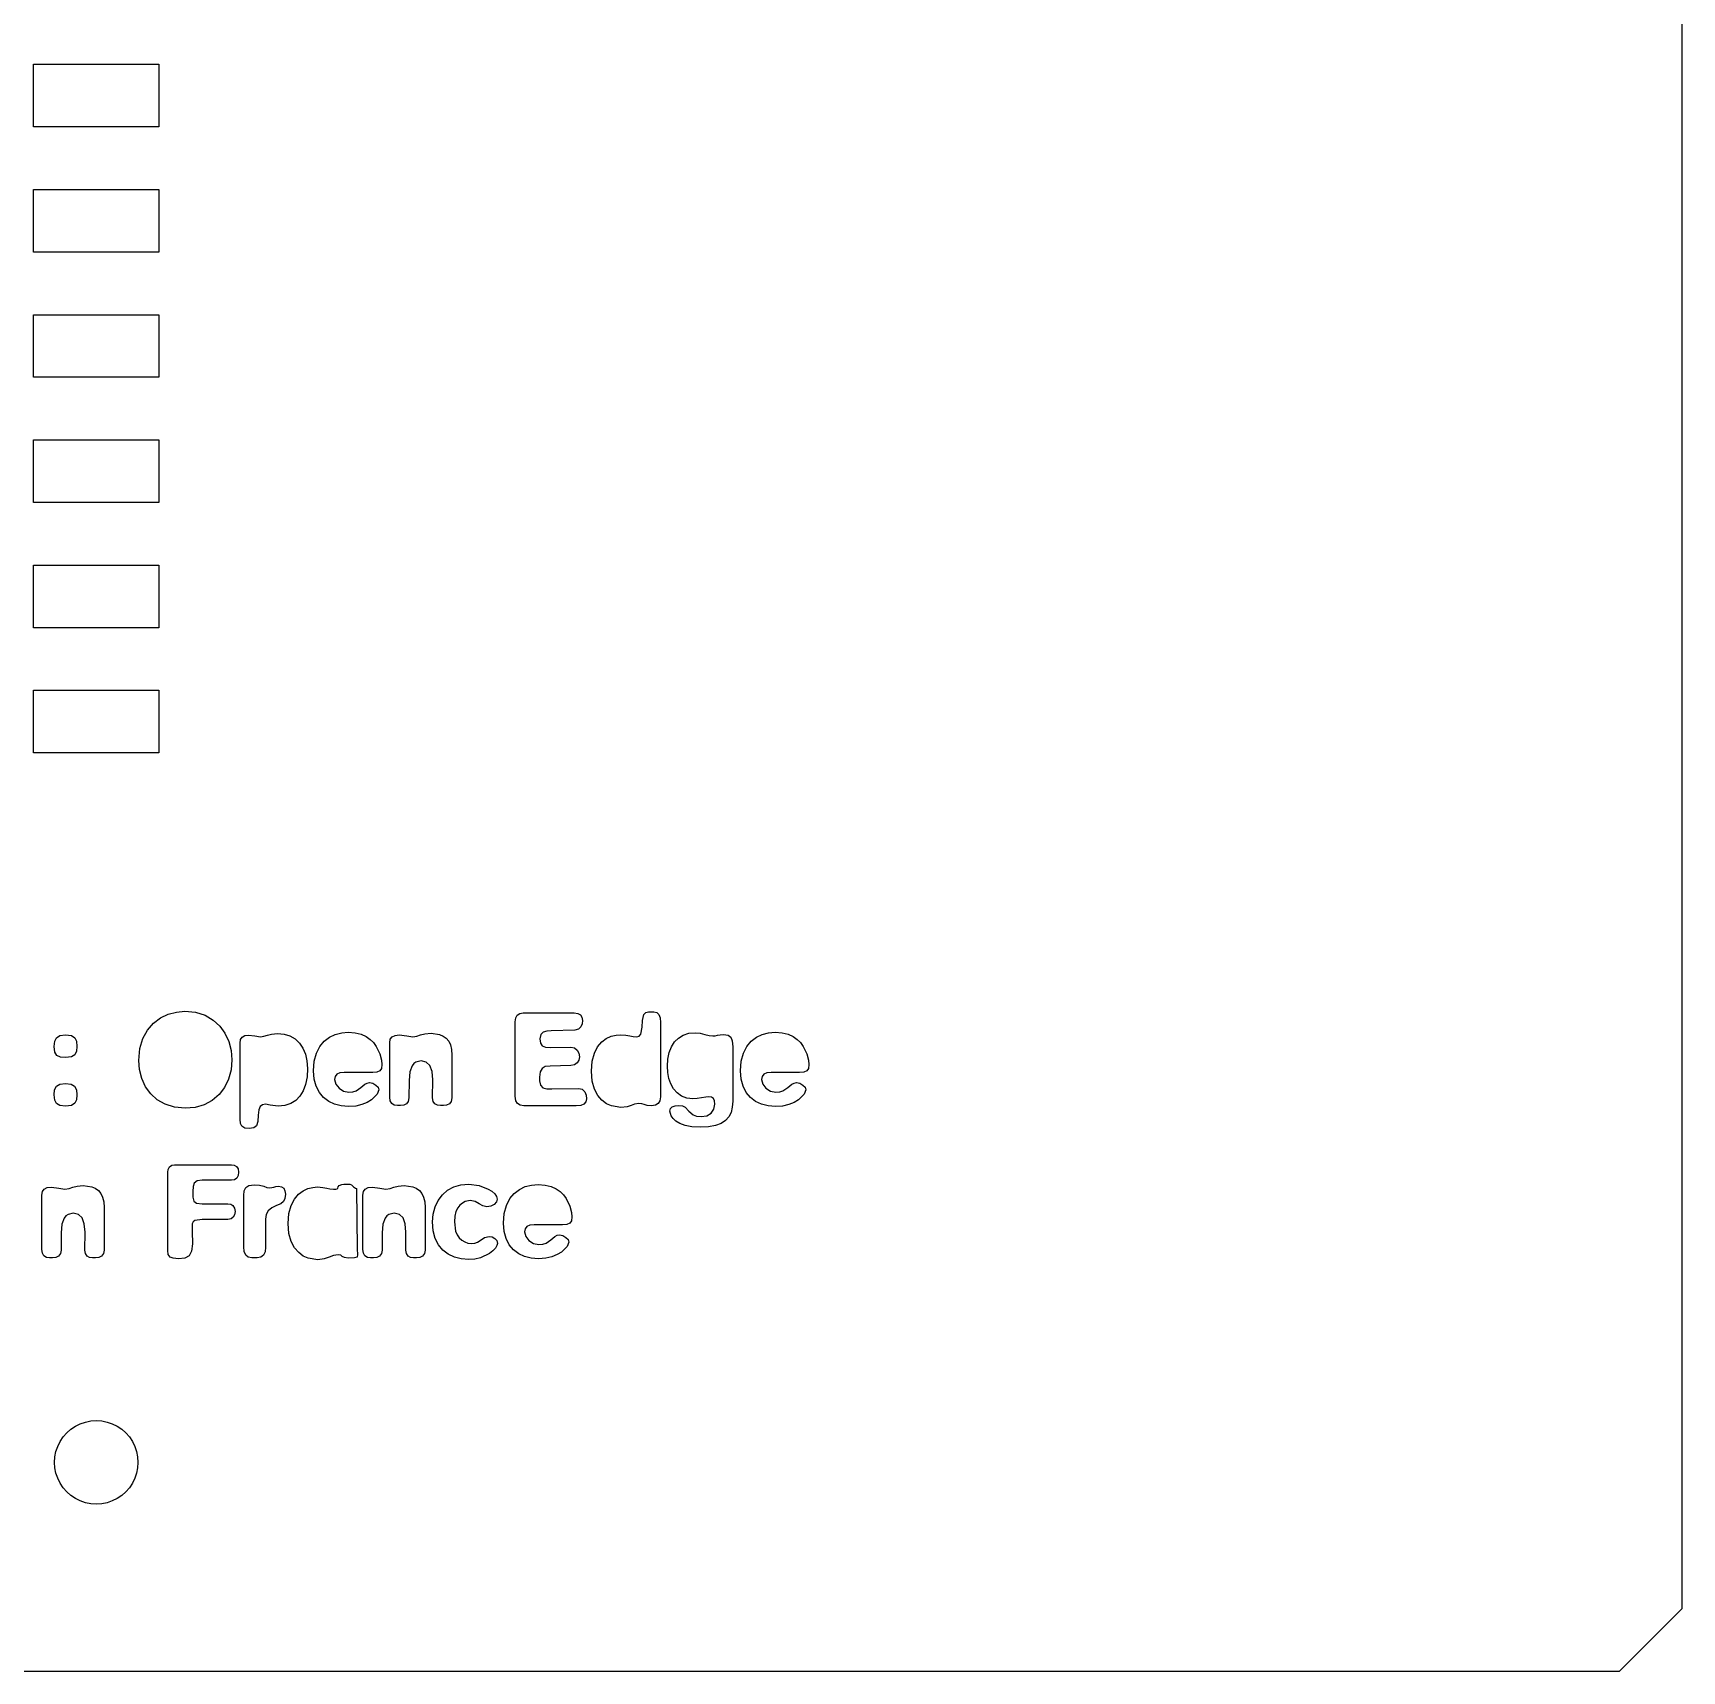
# Model space of a CAD drawing. Header units: metres. Extents: x 836 to 1034, y -1776 to -1453.
# Drawn here: x 932.1 to 1011.2, y -1776.2 to -1697.7 of the extents above; entities that cross this region are included whole.
import ezdxf

# ---------------------------------------------------------------- set-up
doc = ezdxf.new("R2010")
doc.units = ezdxf.units.M

msp = doc.modelspace()

# ---------------------------------------------------------------- linework, layer by layer
at = {"layer": 'COMPONENT3'}
for p, q in [((937.921, -1745.133, 0), (938.256, -1744.881, 0)), ((938.256, -1744.881, 0), (938.631, -1744.703, 0)), ((938.631, -1744.703, 0), (939.025, -1744.597, 0)), ((939.025, -1744.597, 0), (939.419, -1744.562, 0)), ((939.419, -1744.562, 0), (939.938, -1744.61, 0)), ((939.938, -1744.61, 0), (940.391, -1744.756, 0)), ((940.391, -1744.756, 0), (940.778, -1744.981, 0)), ((940.778, -1744.981, 0), (941.097, -1745.271, 0)), ((955.263, -1745.069, 0), (955.287, -1744.882, 0)), ((955.287, -1744.882, 0), (955.358, -1744.749, 0)), ((955.358, -1744.749, 0), (955.477, -1744.669, 0)), ((955.477, -1744.669, 0), (955.644, -1744.642, 0)), ((955.644, -1744.642, 0), (958.088, -1744.642, 0)), ((958.088, -1744.642, 0), (958.261, -1744.664, 0)), ((958.261, -1744.664, 0), (958.384, -1744.731, 0)), ((958.384, -1744.731, 0), (958.458, -1744.842, 0)), ((958.458, -1744.842, 0), (958.482, -1744.997, 0)), ((958.482, -1744.997, 0), (958.462, -1745.164, 0)), ((961.34, -1745.317, 0), (961.353, -1745.002, 0)), ((961.353, -1745.002, 0), (961.428, -1744.71, 0)), ((961.428, -1744.71, 0), (961.513, -1744.624, 0)), ((961.513, -1744.624, 0), (961.641, -1744.595, 0)), ((961.641, -1744.595, 0), (961.904, -1744.595, 0)), ((961.904, -1744.595, 0), (962.041, -1744.627, 0)), ((962.041, -1744.627, 0), (962.14, -1744.723, 0)), ((962.14, -1744.723, 0), (962.199, -1744.883, 0)), ((962.199, -1744.883, 0), (962.218, -1745.107, 0)), ((933.189, -1746.001, 0), (933.273, -1745.829, 0)), ((933.273, -1745.829, 0), (933.439, -1745.725, 0)), ((933.439, -1745.725, 0), (933.713, -1745.691, 0)), ((933.713, -1745.691, 0), (933.99, -1745.725, 0)), ((933.99, -1745.725, 0), (934.15, -1745.829, 0)), ((934.15, -1745.829, 0), (934.226, -1746.001, 0)), ((937.409, -1745.866, 0), (937.636, -1745.461, 0)), ((937.636, -1745.461, 0), (937.921, -1745.133, 0)), ((941.097, -1745.271, 0), (941.348, -1745.618, 0)), ((941.348, -1745.618, 0), (941.53, -1746.013, 0)), ((942.098, -1745.92, 0), (942.174, -1745.801, 0)), ((942.174, -1745.801, 0), (942.302, -1745.729, 0)), ((942.302, -1745.729, 0), (942.479, -1745.705, 0)), ((942.479, -1745.705, 0), (942.781, -1745.745, 0)), ((942.781, -1745.745, 0), (943.044, -1745.784, 0)), ((943.044, -1745.784, 0), (943.218, -1745.761, 0)), ((943.218, -1745.761, 0), (943.379, -1745.709, 0)), ((943.379, -1745.709, 0), (943.579, -1745.653, 0)), ((943.579, -1745.653, 0), (943.871, -1745.627, 0)), ((943.871, -1745.627, 0), (944.179, -1745.656, 0)), ((944.179, -1745.656, 0), (944.459, -1745.745, 0)), ((944.459, -1745.745, 0), (944.705, -1745.889, 0)), ((946.106, -1745.989, 0), (946.355, -1745.799, 0)), ((946.355, -1745.799, 0), (946.637, -1745.667, 0)), ((946.637, -1745.667, 0), (946.942, -1745.591, 0)), ((946.942, -1745.591, 0), (947.258, -1745.566, 0)), ((947.258, -1745.566, 0), (947.593, -1745.589, 0)), ((947.593, -1745.589, 0), (947.875, -1745.661, 0)), ((947.875, -1745.661, 0), (948.112, -1745.77, 0)), ((948.112, -1745.77, 0), (948.312, -1745.907, 0)), ((949.272, -1745.906, 0), (949.358, -1745.787, 0)), ((949.358, -1745.787, 0), (949.502, -1745.715, 0)), ((949.502, -1745.715, 0), (949.703, -1745.692, 0)), ((949.703, -1745.692, 0), (950.057, -1745.738, 0)), ((950.057, -1745.738, 0), (950.346, -1745.784, 0)), ((950.346, -1745.784, 0), (950.549, -1745.757, 0)), ((950.549, -1745.757, 0), (950.726, -1745.698, 0)), ((950.726, -1745.698, 0), (950.933, -1745.639, 0)), ((950.933, -1745.639, 0), (951.225, -1745.613, 0)), ((951.225, -1745.613, 0), (951.633, -1745.673, 0)), ((951.633, -1745.673, 0), (951.803, -1745.748, 0)), ((951.803, -1745.748, 0), (951.95, -1745.852, 0)), ((955.263, -1748.634, 0), (955.263, -1745.069, 0)), ((956.486, -1745.676, 0), (956.44, -1745.877, 0)), ((956.604, -1745.562, 0), (956.486, -1745.676, 0)), ((956.775, -1745.509, 0), (956.604, -1745.562, 0)), ((956.985, -1745.496, 0), (956.775, -1745.509, 0)), ((958.121, -1745.47, 0), (956.985, -1745.496, 0)), ((958.288, -1745.427, 0), (958.121, -1745.47, 0)), ((958.4, -1745.315, 0), (958.288, -1745.427, 0)), ((958.462, -1745.164, 0), (958.4, -1745.315, 0)), ((959.621, -1745.867, 0), (959.859, -1745.761, 0)), ((959.859, -1745.761, 0), (960.096, -1745.704, 0)), ((960.096, -1745.704, 0), (960.315, -1745.685, 0)), ((960.315, -1745.685, 0), (960.565, -1745.702, 0)), ((960.565, -1745.702, 0), (960.755, -1745.738, 0)), ((960.755, -1745.738, 0), (960.913, -1745.774, 0)), ((960.913, -1745.774, 0), (961.077, -1745.79, 0)), ((961.077, -1745.79, 0), (961.203, -1745.757, 0)), ((961.203, -1745.757, 0), (961.277, -1745.659, 0)), ((961.277, -1745.659, 0), (961.34, -1745.317, 0)), ((962.218, -1745.107, 0), (962.218, -1748.667, 0)), ((963.087, -1745.846, 0), (963.314, -1745.705, 0)), ((963.314, -1745.705, 0), (963.579, -1745.617, 0)), ((963.579, -1745.617, 0), (963.882, -1745.587, 0)), ((963.882, -1745.587, 0), (964.125, -1745.613, 0)), ((964.125, -1745.613, 0), (964.352, -1745.669, 0)), ((964.352, -1745.669, 0), (964.552, -1745.722, 0)), ((964.552, -1745.722, 0), (964.723, -1745.745, 0)), ((964.723, -1745.745, 0), (964.844, -1745.735, 0)), ((964.844, -1745.735, 0), (964.956, -1745.712, 0)), ((964.956, -1745.712, 0), (965.081, -1745.689, 0)), ((965.081, -1745.689, 0), (965.248, -1745.679, 0)), ((965.248, -1745.679, 0), (965.462, -1745.708, 0)), ((965.462, -1745.708, 0), (965.593, -1745.797, 0)), ((965.593, -1745.797, 0), (965.659, -1745.974, 0)), ((966.566, -1745.989, 0), (966.815, -1745.799, 0)), ((966.815, -1745.799, 0), (967.097, -1745.667, 0)), ((967.097, -1745.667, 0), (967.401, -1745.591, 0)), ((967.401, -1745.591, 0), (967.718, -1745.566, 0)), ((967.718, -1745.566, 0), (968.052, -1745.589, 0)), ((968.052, -1745.589, 0), (968.335, -1745.661, 0)), ((968.335, -1745.661, 0), (968.572, -1745.77, 0)), ((968.572, -1745.77, 0), (968.772, -1745.907, 0)), ((933.161, -1746.243, 0), (933.189, -1746.001, 0)), ((933.193, -1746.519, 0), (933.161, -1746.243, 0)), ((933.29, -1746.679, 0), (933.193, -1746.519, 0)), ((934.226, -1746.478, 0), (934.15, -1746.647, 0)), ((934.226, -1746.001, 0), (934.252, -1746.243, 0)), ((934.252, -1746.243, 0), (934.226, -1746.478, 0)), ((937.212, -1746.913, 0), (937.261, -1746.349, 0)), ((937.261, -1746.349, 0), (937.409, -1745.866, 0)), ((941.53, -1746.013, 0), (941.641, -1746.442, 0)), ((941.641, -1746.442, 0), (941.678, -1746.887, 0)), ((942.073, -1746.086, 0), (942.098, -1745.92, 0)), ((942.073, -1749.737, 0), (942.073, -1746.086, 0)), ((944.705, -1745.889, 0), (944.912, -1746.083, 0)), ((944.912, -1746.083, 0), (945.078, -1746.326, 0)), ((945.078, -1746.326, 0), (945.201, -1746.615, 0)), ((945.201, -1746.615, 0), (945.278, -1746.944, 0)), ((945.626, -1746.955, 0), (945.732, -1746.564, 0)), ((945.732, -1746.564, 0), (945.896, -1746.243, 0)), ((945.896, -1746.243, 0), (946.106, -1745.989, 0)), ((948.312, -1745.907, 0), (948.474, -1746.066, 0)), ((948.474, -1746.066, 0), (948.601, -1746.242, 0)), ((948.601, -1746.242, 0), (948.772, -1746.597, 0)), ((948.772, -1746.597, 0), (948.854, -1746.909, 0)), ((949.243, -1746.072, 0), (949.272, -1745.906, 0)), ((949.243, -1748.673, 0), (949.243, -1746.072, 0)), ((951.95, -1745.852, 0), (952.069, -1745.993, 0)), ((952.069, -1745.993, 0), (952.154, -1746.175, 0)), ((952.154, -1746.175, 0), (952.206, -1746.399, 0)), ((952.206, -1746.399, 0), (952.223, -1746.664, 0)), ((956.44, -1745.877, 0), (956.469, -1746.086, 0)), ((956.469, -1746.086, 0), (956.558, -1746.215, 0)), ((956.558, -1746.215, 0), (956.711, -1746.282, 0)), ((956.711, -1746.282, 0), (956.932, -1746.304, 0)), ((956.932, -1746.304, 0), (957.924, -1746.278, 0)), ((957.924, -1746.278, 0), (958.099, -1746.314, 0)), ((958.099, -1746.314, 0), (958.229, -1746.422, 0)), ((958.229, -1746.422, 0), (958.311, -1746.574, 0)), ((958.311, -1746.574, 0), (958.338, -1746.743, 0)), ((958.945, -1746.954, 0), (959.051, -1746.568, 0)), ((959.051, -1746.568, 0), (959.209, -1746.266, 0)), ((959.209, -1746.266, 0), (959.402, -1746.033, 0)), ((959.402, -1746.033, 0), (959.621, -1745.867, 0)), ((962.577, -1746.85, 0), (962.644, -1746.539, 0)), ((962.644, -1746.539, 0), (962.752, -1746.265, 0)), ((962.752, -1746.265, 0), (962.9, -1746.034, 0)), ((962.9, -1746.034, 0), (963.087, -1745.846, 0)), ((965.659, -1745.974, 0), (965.682, -1746.27, 0)), ((965.682, -1746.27, 0), (965.682, -1748.871, 0)), ((966.086, -1746.955, 0), (966.192, -1746.564, 0)), ((966.192, -1746.564, 0), (966.356, -1746.243, 0)), ((966.356, -1746.243, 0), (966.566, -1745.989, 0)), ((968.772, -1745.907, 0), (968.934, -1746.066, 0)), ((968.934, -1746.066, 0), (969.061, -1746.242, 0)), ((969.061, -1746.242, 0), (969.231, -1746.597, 0)), ((969.231, -1746.597, 0), (969.313, -1746.909, 0)), ((933.459, -1746.756, 0), (933.29, -1746.679, 0)), ((933.713, -1746.781, 0), (933.459, -1746.756, 0)), ((933.99, -1746.747, 0), (933.713, -1746.781, 0)), ((934.15, -1746.647, 0), (933.99, -1746.747, 0)), ((937.248, -1747.357, 0), (937.212, -1746.913, 0)), ((937.357, -1747.783, 0), (937.248, -1747.357, 0)), ((941.638, -1747.373, 0), (941.517, -1747.82, 0)), ((941.678, -1746.887, 0), (941.638, -1747.373, 0)), ((945.278, -1746.944, 0), (945.303, -1747.308, 0)), ((945.303, -1747.308, 0), (945.28, -1747.711, 0)), ((945.591, -1747.418, 0), (945.626, -1746.955, 0)), ((948.847, -1747.307, 0), (948.768, -1747.421, 0)), ((948.873, -1747.116, 0), (948.847, -1747.307, 0)), ((948.854, -1746.909, 0), (948.873, -1747.116, 0)), ((950.314, -1747.176, 0), (950.206, -1747.471, 0)), ((950.395, -1747.072, 0), (950.314, -1747.176, 0)), ((950.494, -1746.999, 0), (950.395, -1747.072, 0)), ((950.746, -1746.939, 0), (950.494, -1746.999, 0)), ((950.992, -1746.996, 0), (950.746, -1746.939, 0)), ((951.168, -1747.166, 0), (950.992, -1746.996, 0)), ((951.274, -1747.449, 0), (951.168, -1747.166, 0)), ((952.223, -1746.664, 0), (952.223, -1748.713, 0)), ((956.545, -1747.297, 0), (956.456, -1747.456, 0)), ((956.701, -1747.216, 0), (956.545, -1747.297, 0)), ((956.932, -1747.189, 0), (956.701, -1747.216, 0)), ((957.924, -1747.163, 0), (956.932, -1747.189, 0)), ((958.099, -1747.132, 0), (957.924, -1747.163, 0)), ((958.229, -1747.038, 0), (958.099, -1747.132, 0)), ((958.311, -1746.902, 0), (958.229, -1747.038, 0)), ((958.338, -1746.743, 0), (958.311, -1746.902, 0)), ((958.91, -1747.432, 0), (958.945, -1746.954, 0)), ((962.555, -1747.189, 0), (962.577, -1746.85, 0)), ((962.573, -1747.492, 0), (962.555, -1747.189, 0)), ((966.051, -1747.418, 0), (966.086, -1746.955, 0)), ((969.307, -1747.307, 0), (969.228, -1747.421, 0)), ((969.333, -1747.116, 0), (969.307, -1747.307, 0)), ((969.313, -1746.909, 0), (969.333, -1747.116, 0)), ((933.184, -1748.328, 0), (933.267, -1748.157, 0)), ((933.267, -1748.157, 0), (933.431, -1748.052, 0)), ((933.431, -1748.052, 0), (933.7, -1748.016, 0)), ((933.7, -1748.016, 0), (933.978, -1748.05, 0)), ((933.978, -1748.05, 0), (934.143, -1748.154, 0)), ((934.143, -1748.154, 0), (934.225, -1748.326, 0)), ((937.536, -1748.175, 0), (937.357, -1747.783, 0)), ((937.787, -1748.516, 0), (937.536, -1748.175, 0)), ((941.517, -1747.82, 0), (941.324, -1748.217, 0)), ((945.213, -1748.066, 0), (945.1, -1748.374, 0)), ((945.28, -1747.711, 0), (945.213, -1748.066, 0)), ((945.623, -1747.813, 0), (945.591, -1747.418, 0)), ((945.719, -1748.157, 0), (945.623, -1747.813, 0)), ((945.871, -1748.45, 0), (945.719, -1748.157, 0)), ((946.63, -1747.689, 0), (946.601, -1747.838, 0)), ((946.601, -1747.838, 0), (946.66, -1748.055, 0)), ((946.716, -1747.582, 0), (946.63, -1747.689, 0)), ((946.66, -1748.055, 0), (946.814, -1748.249, 0)), ((946.86, -1747.518, 0), (946.716, -1747.582, 0)), ((947.061, -1747.497, 0), (946.86, -1747.518, 0)), ((948.125, -1747.497, 0), (947.061, -1747.497, 0)), ((947.865, -1748.212, 0), (948.059, -1748.055, 0)), ((948.059, -1748.055, 0), (948.161, -1748.001, 0)), ((948.427, -1747.497, 0), (948.125, -1747.497, 0)), ((948.161, -1748.001, 0), (948.282, -1747.983, 0)), ((948.282, -1747.983, 0), (948.44, -1748.015, 0)), ((948.63, -1747.478, 0), (948.427, -1747.497, 0)), ((948.44, -1748.015, 0), (948.584, -1748.098, 0)), ((948.584, -1748.098, 0), (948.689, -1748.206, 0)), ((948.768, -1747.421, 0), (948.63, -1747.478, 0)), ((950.17, -1747.885, 0), (950.164, -1748.713, 0)), ((950.206, -1747.471, 0), (950.17, -1747.885, 0)), ((951.309, -1747.846, 0), (951.274, -1747.449, 0)), ((951.302, -1748.713, 0), (951.309, -1747.846, 0)), ((956.456, -1747.456, 0), (956.427, -1747.714, 0)), ((956.427, -1747.714, 0), (956.427, -1747.898, 0)), ((956.427, -1747.898, 0), (956.469, -1748.108, 0)), ((956.469, -1748.108, 0), (956.588, -1748.227, 0)), ((958.946, -1747.911, 0), (958.91, -1747.432, 0)), ((959.054, -1748.296, 0), (958.946, -1747.911, 0)), ((962.628, -1747.781, 0), (962.573, -1747.492, 0)), ((962.719, -1748.047, 0), (962.628, -1747.781, 0)), ((962.851, -1748.28, 0), (962.719, -1748.047, 0)), ((966.083, -1747.813, 0), (966.051, -1747.418, 0)), ((966.179, -1748.157, 0), (966.083, -1747.813, 0)), ((966.331, -1748.45, 0), (966.179, -1748.157, 0)), ((967.09, -1747.689, 0), (967.061, -1747.838, 0)), ((967.061, -1747.838, 0), (967.12, -1748.055, 0)), ((967.176, -1747.582, 0), (967.09, -1747.689, 0)), ((967.12, -1748.055, 0), (967.274, -1748.249, 0)), ((967.319, -1747.518, 0), (967.176, -1747.582, 0)), ((967.521, -1747.497, 0), (967.319, -1747.518, 0)), ((968.584, -1747.497, 0), (967.521, -1747.497, 0)), ((968.325, -1748.212, 0), (968.519, -1748.055, 0)), ((968.519, -1748.055, 0), (968.621, -1748.001, 0)), ((968.887, -1747.497, 0), (968.584, -1747.497, 0)), ((968.621, -1748.001, 0), (968.742, -1747.983, 0)), ((968.742, -1747.983, 0), (968.9, -1748.015, 0)), ((969.09, -1747.478, 0), (968.887, -1747.497, 0)), ((968.9, -1748.015, 0), (969.044, -1748.098, 0)), ((969.044, -1748.098, 0), (969.149, -1748.206, 0)), ((969.228, -1747.421, 0), (969.09, -1747.478, 0)), ((933.161, -1748.568, 0), (933.184, -1748.328, 0)), ((933.189, -1748.815, 0), (933.161, -1748.568, 0)), ((933.27, -1748.981, 0), (933.189, -1748.815, 0)), ((933.435, -1749.075, 0), (933.27, -1748.981, 0)), ((934.15, -1748.971, 0), (933.99, -1749.072, 0)), ((934.226, -1748.803, 0), (934.15, -1748.971, 0)), ((934.225, -1748.326, 0), (934.252, -1748.568, 0)), ((934.252, -1748.568, 0), (934.226, -1748.803, 0)), ((938.105, -1748.8, 0), (937.787, -1748.516, 0)), ((938.486, -1749.021, 0), (938.105, -1748.8, 0)), ((940.741, -1748.83, 0), (940.358, -1749.038, 0)), ((941.064, -1748.555, 0), (940.741, -1748.83, 0)), ((941.324, -1748.217, 0), (941.064, -1748.555, 0)), ((944.5, -1748.989, 0), (944.219, -1749.077, 0)), ((944.741, -1748.841, 0), (944.5, -1748.989, 0)), ((944.942, -1748.634, 0), (944.741, -1748.841, 0)), ((945.1, -1748.374, 0), (944.942, -1748.634, 0)), ((946.073, -1748.692, 0), (945.871, -1748.45, 0)), ((946.319, -1748.882, 0), (946.073, -1748.692, 0)), ((946.604, -1749.017, 0), (946.319, -1748.882, 0)), ((946.814, -1748.249, 0), (947.031, -1748.39, 0)), ((947.031, -1748.39, 0), (947.284, -1748.442, 0)), ((947.284, -1748.442, 0), (947.475, -1748.424, 0)), ((947.475, -1748.424, 0), (947.629, -1748.37, 0)), ((947.629, -1748.37, 0), (947.865, -1748.212, 0)), ((948.166, -1748.926, 0), (947.914, -1749.03, 0)), ((948.371, -1748.804, 0), (948.166, -1748.926, 0)), ((948.64, -1748.538, 0), (948.371, -1748.804, 0)), ((948.729, -1748.324, 0), (948.64, -1748.538, 0)), ((948.689, -1748.206, 0), (948.729, -1748.324, 0)), ((949.268, -1748.856, 0), (949.243, -1748.673, 0)), ((949.342, -1748.982, 0), (949.268, -1748.856, 0)), ((949.459, -1749.056, 0), (949.342, -1748.982, 0)), ((950.045, -1748.992, 0), (949.914, -1749.058, 0)), ((950.134, -1748.878, 0), (950.045, -1748.992, 0)), ((950.164, -1748.713, 0), (950.134, -1748.878, 0)), ((951.328, -1748.878, 0), (951.302, -1748.713, 0)), ((951.407, -1748.992, 0), (951.328, -1748.878, 0)), ((951.526, -1749.058, 0), (951.407, -1748.992, 0)), ((952.104, -1748.992, 0), (951.973, -1749.058, 0)), ((952.193, -1748.878, 0), (952.104, -1748.992, 0)), ((952.223, -1748.713, 0), (952.193, -1748.878, 0)), ((955.287, -1748.847, 0), (955.263, -1748.634, 0)), ((955.361, -1748.988, 0), (955.287, -1748.847, 0)), ((955.488, -1749.067, 0), (955.361, -1748.988, 0)), ((956.588, -1748.227, 0), (956.772, -1748.276, 0)), ((956.772, -1748.276, 0), (957.011, -1748.286, 0)), ((957.011, -1748.286, 0), (958.305, -1748.26, 0)), ((958.305, -1748.26, 0), (958.475, -1748.299, 0)), ((958.475, -1748.299, 0), (958.591, -1748.417, 0)), ((958.648, -1748.901, 0), (958.555, -1749.008, 0)), ((958.591, -1748.417, 0), (958.657, -1748.58, 0)), ((958.68, -1748.752, 0), (958.648, -1748.901, 0)), ((958.657, -1748.58, 0), (958.68, -1748.752, 0)), ((959.216, -1748.598, 0), (959.054, -1748.296, 0)), ((959.412, -1748.828, 0), (959.216, -1748.598, 0)), ((959.634, -1748.991, 0), (959.412, -1748.828, 0)), ((959.872, -1749.094, 0), (959.634, -1748.991, 0)), ((961.182, -1748.982, 0), (960.978, -1749.012, 0)), ((961.32, -1748.999, 0), (961.182, -1748.982, 0)), ((962.117, -1748.982, 0), (961.983, -1749.061, 0)), ((962.193, -1748.851, 0), (962.117, -1748.982, 0)), ((962.218, -1748.667, 0), (962.193, -1748.851, 0)), ((963.022, -1748.474, 0), (962.851, -1748.28, 0)), ((963.232, -1748.625, 0), (963.022, -1748.474, 0)), ((963.483, -1748.721, 0), (963.232, -1748.625, 0)), ((963.777, -1748.753, 0), (963.483, -1748.721, 0)), ((963.974, -1748.739, 0), (963.777, -1748.753, 0)), ((964.194, -1748.707, 0), (963.974, -1748.739, 0)), ((964.388, -1748.674, 0), (964.194, -1748.707, 0)), ((964.512, -1748.661, 0), (964.388, -1748.674, 0)), ((964.659, -1748.681, 0), (964.512, -1748.661, 0)), ((964.755, -1748.743, 0), (964.659, -1748.681, 0)), ((964.81, -1748.852, 0), (964.755, -1748.743, 0)), ((964.828, -1749.015, 0), (964.81, -1748.852, 0)), ((965.682, -1748.871, 0), (965.662, -1749.161, 0)), ((966.533, -1748.692, 0), (966.331, -1748.45, 0)), ((966.779, -1748.882, 0), (966.533, -1748.692, 0)), ((967.064, -1749.017, 0), (966.779, -1748.882, 0)), ((967.274, -1748.249, 0), (967.491, -1748.39, 0)), ((967.491, -1748.39, 0), (967.744, -1748.442, 0)), ((967.744, -1748.442, 0), (967.935, -1748.424, 0)), ((967.935, -1748.424, 0), (968.089, -1748.37, 0)), ((968.089, -1748.37, 0), (968.325, -1748.212, 0)), ((968.626, -1748.926, 0), (968.374, -1749.03, 0)), ((968.831, -1748.804, 0), (968.626, -1748.926, 0)), ((969.1, -1748.538, 0), (968.831, -1748.804, 0)), ((969.189, -1748.324, 0), (969.1, -1748.538, 0)), ((969.149, -1748.206, 0), (969.189, -1748.324, 0)), ((933.713, -1749.106, 0), (933.435, -1749.075, 0)), ((933.99, -1749.072, 0), (933.713, -1749.106, 0)), ((938.933, -1749.164, 0), (938.486, -1749.021, 0)), ((939.445, -1749.212, 0), (938.933, -1749.164, 0)), ((939.923, -1749.168, 0), (939.445, -1749.212, 0)), ((940.358, -1749.038, 0), (939.923, -1749.168, 0)), ((942.095, -1749.937, 0), (942.073, -1749.737, 0)), ((942.939, -1749.54, 0), (942.922, -1749.852, 0)), ((942.963, -1749.282, 0), (942.939, -1749.54, 0)), ((943.037, -1749.123, 0), (942.963, -1749.282, 0)), ((943.15, -1749.042, 0), (943.037, -1749.123, 0)), ((943.293, -1749.015, 0), (943.15, -1749.042, 0)), ((943.517, -1749.061, 0), (943.293, -1749.015, 0)), ((943.898, -1749.107, 0), (943.517, -1749.061, 0)), ((944.219, -1749.077, 0), (943.898, -1749.107, 0)), ((946.924, -1749.098, 0), (946.604, -1749.017, 0)), ((947.271, -1749.125, 0), (946.924, -1749.098, 0)), ((947.616, -1749.102, 0), (947.271, -1749.125, 0)), ((947.914, -1749.03, 0), (947.616, -1749.102, 0)), ((949.612, -1749.08, 0), (949.459, -1749.056, 0)), ((949.756, -1749.08, 0), (949.612, -1749.08, 0)), ((949.914, -1749.058, 0), (949.756, -1749.08, 0)), ((951.67, -1749.08, 0), (951.526, -1749.058, 0)), ((951.815, -1749.08, 0), (951.67, -1749.08, 0)), ((951.973, -1749.058, 0), (951.815, -1749.08, 0)), ((955.67, -1749.093, 0), (955.488, -1749.067, 0)), ((958.18, -1749.093, 0), (955.67, -1749.093, 0)), ((958.399, -1749.072, 0), (958.18, -1749.093, 0)), ((958.555, -1749.008, 0), (958.399, -1749.072, 0)), ((960.328, -1749.166, 0), (959.872, -1749.094, 0)), ((960.621, -1749.136, 0), (960.328, -1749.166, 0)), ((960.814, -1749.074, 0), (960.621, -1749.136, 0)), ((960.978, -1749.012, 0), (960.814, -1749.074, 0)), ((961.441, -1749.035, 0), (961.32, -1748.999, 0)), ((961.582, -1749.071, 0), (961.441, -1749.035, 0)), ((961.786, -1749.087, 0), (961.582, -1749.071, 0)), ((961.983, -1749.061, 0), (961.786, -1749.087, 0)), ((962.674, -1749.344, 0), (962.701, -1749.229, 0)), ((962.736, -1749.577, 0), (962.674, -1749.344, 0)), ((962.701, -1749.229, 0), (962.785, -1749.147, 0)), ((962.823, -1749.708, 0), (962.736, -1749.577, 0)), ((962.785, -1749.147, 0), (962.921, -1749.097, 0)), ((962.959, -1749.83, 0), (962.823, -1749.708, 0)), ((962.921, -1749.097, 0), (963.107, -1749.081, 0)), ((963.107, -1749.081, 0), (963.283, -1749.101, 0)), ((963.283, -1749.101, 0), (963.406, -1749.163, 0)), ((963.406, -1749.163, 0), (963.586, -1749.344, 0)), ((963.586, -1749.344, 0), (963.793, -1749.524, 0)), ((963.793, -1749.524, 0), (963.948, -1749.586, 0)), ((963.948, -1749.586, 0), (964.171, -1749.606, 0)), ((964.171, -1749.606, 0), (964.438, -1749.565, 0)), ((964.438, -1749.565, 0), (964.647, -1749.439, 0)), ((964.647, -1749.439, 0), (964.783, -1749.249, 0)), ((964.783, -1749.249, 0), (964.828, -1749.015, 0)), ((965.498, -1749.627, 0), (965.343, -1749.804, 0)), ((965.603, -1749.413, 0), (965.498, -1749.627, 0)), ((965.662, -1749.161, 0), (965.603, -1749.413, 0)), ((967.383, -1749.098, 0), (967.064, -1749.017, 0)), ((967.731, -1749.125, 0), (967.383, -1749.098, 0)), ((968.075, -1749.102, 0), (967.731, -1749.125, 0)), ((968.374, -1749.03, 0), (968.075, -1749.102, 0)), ((942.161, -1750.075, 0), (942.095, -1749.937, 0)), ((942.292, -1750.157, 0), (942.161, -1750.075, 0)), ((942.506, -1750.184, 0), (942.292, -1750.157, 0)), ((942.729, -1750.154, 0), (942.506, -1750.184, 0)), ((942.86, -1750.049, 0), (942.729, -1750.154, 0)), ((942.922, -1749.852, 0), (942.86, -1750.049, 0)), ((963.15, -1749.94, 0), (962.959, -1749.83, 0)), ((963.399, -1750.034, 0), (963.15, -1749.94, 0)), ((963.719, -1750.098, 0), (963.399, -1750.034, 0)), ((964.118, -1750.119, 0), (963.719, -1750.098, 0)), ((964.524, -1750.1, 0), (964.118, -1750.119, 0)), ((964.861, -1750.041, 0), (964.524, -1750.1, 0)), ((965.132, -1749.942, 0), (964.861, -1750.041, 0)), ((965.343, -1749.804, 0), (965.132, -1749.942, 0)), ((938.602, -1752.27, 0), (938.626, -1752.139, 0)), ((938.626, -1752.139, 0), (938.697, -1752.024, 0)), ((938.697, -1752.024, 0), (938.803, -1751.942, 0)), ((938.803, -1751.942, 0), (938.93, -1751.915, 0)), ((938.93, -1751.915, 0), (941.663, -1751.915, 0)), ((941.663, -1751.915, 0), (941.791, -1751.937, 0)), ((941.791, -1751.937, 0), (941.902, -1752.004, 0)), ((941.902, -1752.004, 0), (941.979, -1752.114, 0)), ((941.979, -1752.114, 0), (942.004, -1752.269, 0)), ((934.058, -1752.997, 0), (934.264, -1752.938, 0)), ((934.264, -1752.938, 0), (934.556, -1752.912, 0)), ((934.556, -1752.912, 0), (934.964, -1752.972, 0)), ((938.602, -1756.024, 0), (938.602, -1752.27, 0)), ((939.873, -1752.794, 0), (939.817, -1752.961, 0)), ((940.008, -1752.695, 0), (939.873, -1752.794, 0)), ((940.257, -1752.663, 0), (940.008, -1752.695, 0)), ((941.663, -1752.663, 0), (940.257, -1752.663, 0)), ((941.812, -1752.636, 0), (941.663, -1752.663, 0)), ((941.919, -1752.554, 0), (941.812, -1752.636, 0)), ((941.983, -1752.429, 0), (941.919, -1752.554, 0)), ((942.004, -1752.269, 0), (941.983, -1752.429, 0)), ((942.348, -1753.01, 0), (942.499, -1752.912, 0)), ((942.499, -1752.912, 0), (942.746, -1752.879, 0)), ((942.746, -1752.879, 0), (943.009, -1752.902, 0)), ((943.009, -1752.902, 0), (943.203, -1752.951, 0)), ((946.775, -1752.969, 0), (946.824, -1752.918, 0)), ((946.824, -1752.918, 0), (946.948, -1752.862, 0)), ((946.948, -1752.862, 0), (947.05, -1752.845, 0)), ((947.05, -1752.845, 0), (947.326, -1752.845, 0)), ((947.326, -1752.845, 0), (947.405, -1752.885, 0)), ((947.405, -1752.885, 0), (947.513, -1752.97, 0)), ((949.441, -1752.997, 0), (949.648, -1752.938, 0)), ((949.648, -1752.938, 0), (949.94, -1752.912, 0)), ((949.94, -1752.912, 0), (950.347, -1752.972, 0)), ((952.318, -1752.98, 0), (952.66, -1752.879, 0)), ((952.66, -1752.879, 0), (953.041, -1752.845, 0)), ((953.041, -1752.845, 0), (953.527, -1752.911, 0)), ((953.527, -1752.911, 0), (953.964, -1753.079, 0)), ((955.742, -1752.966, 0), (956.046, -1752.89, 0)), ((956.046, -1752.89, 0), (956.362, -1752.865, 0)), ((956.362, -1752.865, 0), (956.697, -1752.888, 0)), ((956.697, -1752.888, 0), (956.98, -1752.96, 0)), ((932.575, -1753.371, 0), (932.603, -1753.205, 0)), ((932.575, -1755.972, 0), (932.575, -1753.371, 0)), ((932.603, -1753.205, 0), (932.689, -1753.086, 0)), ((932.689, -1753.086, 0), (932.833, -1753.014, 0)), ((932.833, -1753.014, 0), (933.034, -1752.99, 0)), ((933.034, -1752.99, 0), (933.388, -1753.036, 0)), ((933.388, -1753.036, 0), (933.677, -1753.082, 0)), ((933.677, -1753.082, 0), (933.88, -1753.056, 0)), ((933.88, -1753.056, 0), (934.058, -1752.997, 0)), ((934.964, -1752.972, 0), (935.134, -1753.046, 0)), ((935.134, -1753.046, 0), (935.281, -1753.151, 0)), ((935.281, -1753.151, 0), (935.401, -1753.292, 0)), ((935.401, -1753.292, 0), (935.486, -1753.474, 0)), ((935.486, -1753.474, 0), (935.537, -1753.697, 0)), ((935.537, -1753.697, 0), (935.554, -1753.962, 0)), ((939.817, -1752.961, 0), (939.804, -1753.194, 0)), ((939.804, -1753.194, 0), (939.807, -1753.476, 0)), ((939.807, -1753.476, 0), (939.853, -1753.66, 0)), ((939.853, -1753.66, 0), (939.988, -1753.762, 0)), ((942.246, -1753.391, 0), (942.272, -1753.171, 0)), ((942.246, -1755.847, 0), (942.246, -1753.391, 0)), ((942.272, -1753.171, 0), (942.348, -1753.01, 0)), ((943.203, -1752.951, 0), (943.348, -1753, 0)), ((943.348, -1753, 0), (943.469, -1753.023, 0)), ((943.469, -1753.023, 0), (943.594, -1753.01, 0)), ((943.594, -1753.01, 0), (943.692, -1752.984, 0)), ((943.692, -1752.984, 0), (943.791, -1752.958, 0)), ((943.791, -1752.958, 0), (943.916, -1752.945, 0)), ((943.916, -1752.945, 0), (944.059, -1752.968, 0)), ((944.159, -1753.68, 0), (944.029, -1753.789, 0)), ((944.059, -1752.968, 0), (944.162, -1753.04, 0)), ((944.223, -1753.532, 0), (944.159, -1753.68, 0)), ((944.162, -1753.04, 0), (944.224, -1753.159, 0)), ((944.244, -1753.326, 0), (944.223, -1753.532, 0)), ((944.224, -1753.159, 0), (944.244, -1753.326, 0)), ((944.518, -1753.867, 0), (944.677, -1753.564, 0)), ((944.677, -1753.564, 0), (944.87, -1753.332, 0)), ((944.87, -1753.332, 0), (945.089, -1753.165, 0)), ((945.089, -1753.165, 0), (945.326, -1753.059, 0)), ((945.326, -1753.059, 0), (945.563, -1753.002, 0)), ((945.563, -1753.002, 0), (945.783, -1752.983, 0)), ((945.783, -1752.983, 0), (946.032, -1753, 0)), ((946.032, -1753, 0), (946.223, -1753.036, 0)), ((946.223, -1753.036, 0), (946.38, -1753.072, 0)), ((946.38, -1753.072, 0), (946.544, -1753.088, 0)), ((946.544, -1753.088, 0), (946.59, -1753.088, 0)), ((946.59, -1753.088, 0), (946.659, -1753.082, 0)), ((946.659, -1753.082, 0), (946.725, -1753.069, 0)), ((946.725, -1753.069, 0), (946.755, -1753.042, 0)), ((946.755, -1753.042, 0), (946.775, -1752.969, 0)), ((947.513, -1752.97, 0), (947.608, -1753.046, 0)), ((947.608, -1753.046, 0), (947.648, -1753.062, 0)), ((947.648, -1753.062, 0), (947.687, -1755.967, 0)), ((947.958, -1753.371, 0), (947.987, -1753.205, 0)), ((947.958, -1755.972, 0), (947.958, -1753.371, 0)), ((947.987, -1753.205, 0), (948.073, -1753.086, 0)), ((948.073, -1753.086, 0), (948.216, -1753.014, 0)), ((948.216, -1753.014, 0), (948.417, -1752.99, 0)), ((948.417, -1752.99, 0), (948.772, -1753.036, 0)), ((948.772, -1753.036, 0), (949.06, -1753.082, 0)), ((949.06, -1753.082, 0), (949.264, -1753.056, 0)), ((949.264, -1753.056, 0), (949.441, -1752.997, 0)), ((950.347, -1752.972, 0), (950.517, -1753.046, 0)), ((950.517, -1753.046, 0), (950.665, -1753.151, 0)), ((950.665, -1753.151, 0), (950.784, -1753.292, 0)), ((950.784, -1753.292, 0), (950.869, -1753.474, 0)), ((950.869, -1753.474, 0), (950.92, -1753.697, 0)), ((950.92, -1753.697, 0), (950.937, -1753.962, 0)), ((951.418, -1753.933, 0), (951.568, -1753.623, 0)), ((951.568, -1753.623, 0), (951.77, -1753.358, 0)), ((951.77, -1753.358, 0), (952.02, -1753.142, 0)), ((952.02, -1753.142, 0), (952.318, -1752.98, 0)), ((952.854, -1753.683, 0), (952.725, -1753.75, 0)), ((953.107, -1753.634, 0), (952.854, -1753.683, 0)), ((953.34, -1753.68, 0), (953.107, -1753.634, 0)), ((953.53, -1753.785, 0), (953.34, -1753.68, 0)), ((953.964, -1753.079, 0), (954.139, -1753.188, 0)), ((954.139, -1753.188, 0), (954.276, -1753.312, 0)), ((954.359, -1753.697, 0), (954.253, -1753.818, 0)), ((954.276, -1753.312, 0), (954.365, -1753.442, 0)), ((954.394, -1753.568, 0), (954.359, -1753.697, 0)), ((954.365, -1753.442, 0), (954.394, -1753.568, 0)), ((954.837, -1753.863, 0), (955.001, -1753.542, 0)), ((955.001, -1753.542, 0), (955.211, -1753.288, 0)), ((955.211, -1753.288, 0), (955.46, -1753.098, 0)), ((955.46, -1753.098, 0), (955.742, -1752.966, 0)), ((956.98, -1752.96, 0), (957.217, -1753.069, 0)), ((957.217, -1753.069, 0), (957.417, -1753.206, 0)), ((957.417, -1753.206, 0), (957.579, -1753.365, 0)), ((957.579, -1753.365, 0), (957.706, -1753.541, 0)), ((957.706, -1753.541, 0), (957.876, -1753.896, 0)), ((933.645, -1754.475, 0), (933.537, -1754.77, 0)), ((933.726, -1754.371, 0), (933.645, -1754.475, 0)), ((933.825, -1754.297, 0), (933.726, -1754.371, 0)), ((934.077, -1754.238, 0), (933.825, -1754.297, 0)), ((934.323, -1754.295, 0), (934.077, -1754.238, 0)), ((934.499, -1754.465, 0), (934.323, -1754.295, 0)), ((934.605, -1754.748, 0), (934.499, -1754.465, 0)), ((935.554, -1753.962, 0), (935.554, -1756.012, 0)), ((939.988, -1753.762, 0), (940.257, -1753.791, 0)), ((940.257, -1753.791, 0), (941.492, -1753.791, 0)), ((941.492, -1753.791, 0), (941.621, -1753.813, 0)), ((941.641, -1754.512, 0), (941.492, -1754.539, 0)), ((941.621, -1753.813, 0), (941.731, -1753.877, 0)), ((941.748, -1754.434, 0), (941.641, -1754.512, 0)), ((941.731, -1753.877, 0), (941.808, -1753.99, 0)), ((941.812, -1754.312, 0), (941.748, -1754.434, 0)), ((941.808, -1753.99, 0), (941.833, -1754.158, 0)), ((941.833, -1754.158, 0), (941.812, -1754.312, 0)), ((943.33, -1754.307, 0), (943.298, -1754.521, 0)), ((943.298, -1754.521, 0), (943.298, -1755.874, 0)), ((943.426, -1754.123, 0), (943.33, -1754.307, 0)), ((943.587, -1753.978, 0), (943.426, -1754.123, 0)), ((943.811, -1753.877, 0), (943.587, -1753.978, 0)), ((944.029, -1753.789, 0), (943.811, -1753.877, 0)), ((944.377, -1754.731, 0), (944.412, -1754.252, 0)), ((944.412, -1754.252, 0), (944.518, -1753.867, 0)), ((949.029, -1754.475, 0), (948.921, -1754.77, 0)), ((949.11, -1754.371, 0), (949.029, -1754.475, 0)), ((949.209, -1754.297, 0), (949.11, -1754.371, 0)), ((949.461, -1754.238, 0), (949.209, -1754.297, 0)), ((949.707, -1754.295, 0), (949.461, -1754.238, 0)), ((949.883, -1754.465, 0), (949.707, -1754.295, 0)), ((949.988, -1754.748, 0), (949.883, -1754.465, 0)), ((950.937, -1753.962, 0), (950.937, -1756.012, 0)), ((951.293, -1754.659, 0), (951.324, -1754.28, 0)), ((951.324, -1754.28, 0), (951.418, -1753.933, 0)), ((952.364, -1754.38, 0), (952.345, -1754.646, 0)), ((952.42, -1754.163, 0), (952.364, -1754.38, 0)), ((952.505, -1753.988, 0), (952.42, -1754.163, 0)), ((952.608, -1753.851, 0), (952.505, -1753.988, 0)), ((952.725, -1753.75, 0), (952.608, -1753.851, 0)), ((953.704, -1753.89, 0), (953.53, -1753.785, 0)), ((953.895, -1753.936, 0), (953.704, -1753.89, 0)), ((954.093, -1753.907, 0), (953.895, -1753.936, 0)), ((954.253, -1753.818, 0), (954.093, -1753.907, 0)), ((954.696, -1754.717, 0), (954.731, -1754.254, 0)), ((954.731, -1754.254, 0), (954.837, -1753.863, 0)), ((957.876, -1753.896, 0), (957.958, -1754.208, 0)), ((957.978, -1754.415, 0), (957.952, -1754.606, 0)), ((957.958, -1754.208, 0), (957.978, -1754.415, 0)), ((933.502, -1755.184, 0), (933.495, -1756.012, 0)), ((933.537, -1754.77, 0), (933.502, -1755.184, 0)), ((934.64, -1755.145, 0), (934.605, -1754.748, 0)), ((934.633, -1756.012, 0), (934.64, -1755.145, 0)), ((939.778, -1754.755, 0), (939.771, -1755.11, 0)), ((939.771, -1755.11, 0), (939.791, -1755.702, 0)), ((939.823, -1754.65, 0), (939.778, -1754.755, 0)), ((939.906, -1754.585, 0), (939.823, -1754.65, 0)), ((940.257, -1754.539, 0), (939.906, -1754.585, 0)), ((941.492, -1754.539, 0), (940.257, -1754.539, 0)), ((944.413, -1755.21, 0), (944.377, -1754.731, 0)), ((944.522, -1755.595, 0), (944.413, -1755.21, 0)), ((948.885, -1755.184, 0), (948.878, -1756.012, 0)), ((948.921, -1754.77, 0), (948.885, -1755.184, 0)), ((950.023, -1755.145, 0), (949.988, -1754.748, 0)), ((950.017, -1756.012, 0), (950.023, -1755.145, 0)), ((951.326, -1755.078, 0), (951.293, -1754.659, 0)), ((951.425, -1755.444, 0), (951.326, -1755.078, 0)), ((952.345, -1754.646, 0), (952.403, -1755.096, 0)), ((952.403, -1755.096, 0), (952.476, -1755.274, 0)), ((952.476, -1755.274, 0), (952.578, -1755.421, 0)), ((954.728, -1755.111, 0), (954.696, -1754.717, 0)), ((954.823, -1755.455, 0), (954.728, -1755.111, 0)), ((955.734, -1754.988, 0), (955.706, -1755.137, 0)), ((955.706, -1755.137, 0), (955.765, -1755.354, 0)), ((955.821, -1754.881, 0), (955.734, -1754.988, 0)), ((955.964, -1754.817, 0), (955.821, -1754.881, 0)), ((956.165, -1754.795, 0), (955.964, -1754.817, 0)), ((957.229, -1754.795, 0), (956.165, -1754.795, 0)), ((957.164, -1755.354, 0), (957.266, -1755.299, 0)), ((957.532, -1754.795, 0), (957.229, -1754.795, 0)), ((957.266, -1755.299, 0), (957.387, -1755.281, 0)), ((957.387, -1755.281, 0), (957.545, -1755.314, 0)), ((957.735, -1754.777, 0), (957.532, -1754.795, 0)), ((957.545, -1755.314, 0), (957.689, -1755.396, 0)), ((957.873, -1754.72, 0), (957.735, -1754.777, 0)), ((957.952, -1754.606, 0), (957.873, -1754.72, 0)), ((932.599, -1756.154, 0), (932.575, -1755.972, 0)), ((933.495, -1756.012, 0), (933.465, -1756.177, 0)), ((934.66, -1756.177, 0), (934.633, -1756.012, 0)), ((935.554, -1756.012, 0), (935.524, -1756.177, 0)), ((938.63, -1756.221, 0), (938.602, -1756.024, 0)), ((939.751, -1756.063, 0), (939.63, -1756.28, 0)), ((939.791, -1755.702, 0), (939.751, -1756.063, 0)), ((942.27, -1756.077, 0), (942.246, -1755.847, 0)), ((942.342, -1756.242, 0), (942.27, -1756.077, 0)), ((943.273, -1756.092, 0), (943.196, -1756.248, 0)), ((943.298, -1755.874, 0), (943.273, -1756.092, 0)), ((944.683, -1755.898, 0), (944.522, -1755.595, 0)), ((944.88, -1756.127, 0), (944.683, -1755.898, 0)), ((947.687, -1755.967, 0), (947.697, -1756.216, 0)), ((947.983, -1756.154, 0), (947.958, -1755.972, 0)), ((948.878, -1756.012, 0), (948.849, -1756.177, 0)), ((950.043, -1756.177, 0), (950.017, -1756.012, 0)), ((950.937, -1756.012, 0), (950.908, -1756.177, 0)), ((951.582, -1755.754, 0), (951.425, -1755.444, 0)), ((951.789, -1756.008, 0), (951.582, -1755.754, 0)), ((952.044, -1756.206, 0), (951.789, -1756.008, 0)), ((952.578, -1755.421, 0), (952.701, -1755.536, 0)), ((952.701, -1755.536, 0), (952.837, -1755.618, 0)), ((952.837, -1755.618, 0), (952.985, -1755.667, 0)), ((952.985, -1755.667, 0), (953.146, -1755.683, 0)), ((953.146, -1755.683, 0), (953.32, -1755.67, 0)), ((953.32, -1755.67, 0), (953.448, -1755.631, 0)), ((953.448, -1755.631, 0), (953.632, -1755.519, 0)), ((953.632, -1755.519, 0), (953.79, -1755.408, 0)), ((953.79, -1755.408, 0), (954.013, -1755.355, 0)), ((954.013, -1755.355, 0), (954.157, -1755.377, 0)), ((954.19, -1756.047, 0), (954.03, -1756.169, 0)), ((954.157, -1755.377, 0), (954.286, -1755.444, 0)), ((954.309, -1755.916, 0), (954.19, -1756.047, 0)), ((954.286, -1755.444, 0), (954.377, -1755.548, 0)), ((954.383, -1755.791, 0), (954.309, -1755.916, 0)), ((954.377, -1755.548, 0), (954.407, -1755.683, 0)), ((954.407, -1755.683, 0), (954.383, -1755.791, 0)), ((954.976, -1755.749, 0), (954.823, -1755.455, 0)), ((955.178, -1755.991, 0), (954.976, -1755.749, 0)), ((955.424, -1756.18, 0), (955.178, -1755.991, 0)), ((955.765, -1755.354, 0), (955.919, -1755.547, 0)), ((955.919, -1755.547, 0), (956.136, -1755.689, 0)), ((956.136, -1755.689, 0), (956.389, -1755.741, 0)), ((956.389, -1755.741, 0), (956.58, -1755.723, 0)), ((956.58, -1755.723, 0), (956.734, -1755.669, 0)), ((956.734, -1755.669, 0), (956.97, -1755.511, 0)), ((956.97, -1755.511, 0), (957.164, -1755.354, 0)), ((957.476, -1756.102, 0), (957.271, -1756.225, 0)), ((957.745, -1755.836, 0), (957.476, -1756.102, 0)), ((957.689, -1755.396, 0), (957.794, -1755.505, 0)), ((957.834, -1755.623, 0), (957.745, -1755.836, 0)), ((957.794, -1755.505, 0), (957.834, -1755.623, 0)), ((932.673, -1756.281, 0), (932.599, -1756.154, 0)), ((932.79, -1756.355, 0), (932.673, -1756.281, 0)), ((932.943, -1756.379, 0), (932.79, -1756.355, 0)), ((933.087, -1756.379, 0), (932.943, -1756.379, 0)), ((933.245, -1756.357, 0), (933.087, -1756.379, 0)), ((933.377, -1756.291, 0), (933.245, -1756.357, 0)), ((933.465, -1756.177, 0), (933.377, -1756.291, 0)), ((934.739, -1756.291, 0), (934.66, -1756.177, 0)), ((934.857, -1756.357, 0), (934.739, -1756.291, 0)), ((935.002, -1756.379, 0), (934.857, -1756.357, 0)), ((935.146, -1756.379, 0), (935.002, -1756.379, 0)), ((935.304, -1756.357, 0), (935.146, -1756.379, 0)), ((935.435, -1756.291, 0), (935.304, -1756.357, 0)), ((935.524, -1756.177, 0), (935.435, -1756.291, 0)), ((938.714, -1756.339, 0), (938.63, -1756.221, 0)), ((938.87, -1756.398, 0), (938.714, -1756.339, 0)), ((939.114, -1756.418, 0), (938.87, -1756.398, 0)), ((939.42, -1756.388, 0), (939.114, -1756.418, 0)), ((939.63, -1756.28, 0), (939.42, -1756.388, 0)), ((942.461, -1756.34, 0), (942.342, -1756.242, 0)), ((942.628, -1756.373, 0), (942.461, -1756.34, 0)), ((942.891, -1756.373, 0), (942.628, -1756.373, 0)), ((943.069, -1756.342, 0), (942.891, -1756.373, 0)), ((943.196, -1756.248, 0), (943.069, -1756.342, 0)), ((945.101, -1756.291, 0), (944.88, -1756.127, 0)), ((945.339, -1756.394, 0), (945.101, -1756.291, 0)), ((945.796, -1756.466, 0), (945.339, -1756.394, 0)), ((946.108, -1756.43, 0), (945.796, -1756.466, 0)), ((946.344, -1756.348, 0), (946.108, -1756.43, 0)), ((946.551, -1756.265, 0), (946.344, -1756.348, 0)), ((946.774, -1756.229, 0), (946.551, -1756.265, 0)), ((946.893, -1756.256, 0), (946.774, -1756.229, 0)), ((946.971, -1756.311, 0), (946.893, -1756.256, 0)), ((947.07, -1756.364, 0), (946.971, -1756.311, 0)), ((947.254, -1756.387, 0), (947.07, -1756.364, 0)), ((947.553, -1756.384, 0), (947.254, -1756.387, 0)), ((947.677, -1756.341, 0), (947.553, -1756.384, 0)), ((947.697, -1756.216, 0), (947.677, -1756.341, 0)), ((948.057, -1756.281, 0), (947.983, -1756.154, 0)), ((948.173, -1756.355, 0), (948.057, -1756.281, 0)), ((948.326, -1756.379, 0), (948.173, -1756.355, 0)), ((948.471, -1756.379, 0), (948.326, -1756.379, 0)), ((948.629, -1756.357, 0), (948.471, -1756.379, 0)), ((948.76, -1756.291, 0), (948.629, -1756.357, 0)), ((948.849, -1756.177, 0), (948.76, -1756.291, 0)), ((950.122, -1756.291, 0), (950.043, -1756.177, 0)), ((950.24, -1756.357, 0), (950.122, -1756.291, 0)), ((950.385, -1756.379, 0), (950.24, -1756.357, 0)), ((950.53, -1756.379, 0), (950.385, -1756.379, 0)), ((950.687, -1756.357, 0), (950.53, -1756.379, 0)), ((950.819, -1756.291, 0), (950.687, -1756.357, 0)), ((950.908, -1756.177, 0), (950.819, -1756.291, 0)), ((952.342, -1756.347, 0), (952.044, -1756.206, 0)), ((952.676, -1756.43, 0), (952.342, -1756.347, 0)), ((953.041, -1756.458, 0), (952.676, -1756.43, 0)), ((953.331, -1756.437, 0), (953.041, -1756.458, 0)), ((953.596, -1756.373, 0), (953.331, -1756.437, 0)), ((954.03, -1756.169, 0), (953.596, -1756.373, 0)), ((955.709, -1756.316, 0), (955.424, -1756.18, 0)), ((956.028, -1756.397, 0), (955.709, -1756.316, 0)), ((956.376, -1756.424, 0), (956.028, -1756.397, 0)), ((956.72, -1756.4, 0), (956.376, -1756.424, 0)), ((957.019, -1756.329, 0), (956.72, -1756.4, 0)), ((957.271, -1756.225, 0), (957.019, -1756.329, 0))]:
    msp.add_line(p, q, dxfattribs=at)
at = {"layer": 'GROUP0'}
for p, q in [((1011.179, -1773.179, 0), (1011.179, -1600.179, 0)), ((932.179, -1702.179, 0), (932.179, -1699.179, 0)), ((932.179, -1699.179, 0), (938.179, -1699.179, 0)), ((938.179, -1699.179, 0), (938.179, -1702.179, 0)), ((938.179, -1702.179, 0), (932.179, -1702.179, 0)), ((932.179, -1708.179, 0), (932.179, -1705.179, 0)), ((932.179, -1705.179, 0), (938.179, -1705.179, 0)), ((938.179, -1705.179, 0), (938.179, -1708.179, 0)), ((938.179, -1708.179, 0), (932.179, -1708.179, 0)), ((932.179, -1714.179, 0), (932.179, -1711.179, 0)), ((932.179, -1711.179, 0), (938.179, -1711.179, 0)), ((938.179, -1711.179, 0), (938.179, -1714.179, 0)), ((938.179, -1714.179, 0), (932.179, -1714.179, 0)), ((932.179, -1720.179, 0), (932.179, -1717.179, 0)), ((932.179, -1717.179, 0), (938.179, -1717.179, 0)), ((938.179, -1717.179, 0), (938.179, -1720.179, 0)), ((938.179, -1720.179, 0), (932.179, -1720.179, 0)), ((932.179, -1726.179, 0), (932.179, -1723.179, 0)), ((932.179, -1723.179, 0), (938.179, -1723.179, 0)), ((938.179, -1723.179, 0), (938.179, -1726.179, 0)), ((938.179, -1726.179, 0), (932.179, -1726.179, 0)), ((932.179, -1732.179, 0), (932.179, -1729.179, 0)), ((932.179, -1729.179, 0), (938.179, -1729.179, 0)), ((938.179, -1729.179, 0), (938.179, -1732.179, 0)), ((938.179, -1732.179, 0), (932.179, -1732.179, 0)), ((933.593, -1764.961, 0), (933.765, -1764.765, 0)), ((933.765, -1764.765, 0), (933.962, -1764.592, 0)), ((933.962, -1764.592, 0), (934.179, -1764.447, 0)), ((934.179, -1764.447, 0), (934.414, -1764.331, 0)), ((934.414, -1764.331, 0), (934.662, -1764.247, 0)), ((934.662, -1764.247, 0), (934.918, -1764.196, 0)), ((934.918, -1764.196, 0), (935.179, -1764.179, 0)), ((935.179, -1764.179, 0), (935.44, -1764.196, 0)), ((935.44, -1764.196, 0), (935.697, -1764.247, 0)), ((935.697, -1764.247, 0), (935.945, -1764.331, 0)), ((935.945, -1764.331, 0), (936.179, -1764.447, 0)), ((936.179, -1764.447, 0), (936.397, -1764.592, 0)), ((936.397, -1764.592, 0), (936.593, -1764.765, 0)), ((936.593, -1764.765, 0), (936.766, -1764.961, 0)), ((933.247, -1765.661, 0), (933.331, -1765.413, 0)), ((933.331, -1765.413, 0), (933.447, -1765.179, 0)), ((933.447, -1765.179, 0), (933.593, -1764.961, 0)), ((936.766, -1764.961, 0), (936.911, -1765.179, 0)), ((936.911, -1765.179, 0), (937.027, -1765.413, 0)), ((937.027, -1765.413, 0), (937.111, -1765.661, 0)), ((933.179, -1766.179, 0), (933.196, -1765.918, 0)), ((933.196, -1766.44, 0), (933.179, -1766.179, 0)), ((933.196, -1765.918, 0), (933.247, -1765.661, 0)), ((937.111, -1765.661, 0), (937.162, -1765.918, 0)), ((937.162, -1765.918, 0), (937.179, -1766.179, 0)), ((937.179, -1766.179, 0), (937.162, -1766.44, 0)), ((933.247, -1766.696, 0), (933.196, -1766.44, 0)), ((933.331, -1766.944, 0), (933.247, -1766.696, 0)), ((933.447, -1767.179, 0), (933.331, -1766.944, 0)), ((937.027, -1766.944, 0), (936.911, -1767.179, 0)), ((937.111, -1766.696, 0), (937.027, -1766.944, 0)), ((937.162, -1766.44, 0), (937.111, -1766.696, 0)), ((933.593, -1767.396, 0), (933.447, -1767.179, 0)), ((933.765, -1767.593, 0), (933.593, -1767.396, 0)), ((933.962, -1767.766, 0), (933.765, -1767.593, 0)), ((934.179, -1767.911, 0), (933.962, -1767.766, 0)), ((934.414, -1768.027, 0), (934.179, -1767.911, 0)), ((936.179, -1767.911, 0), (935.945, -1768.027, 0)), ((936.397, -1767.766, 0), (936.179, -1767.911, 0)), ((936.593, -1767.593, 0), (936.397, -1767.766, 0)), ((936.766, -1767.396, 0), (936.593, -1767.593, 0)), ((936.911, -1767.179, 0), (936.766, -1767.396, 0)), ((934.662, -1768.111, 0), (934.414, -1768.027, 0)), ((934.918, -1768.162, 0), (934.662, -1768.111, 0)), ((935.179, -1768.179, 0), (934.918, -1768.162, 0)), ((935.44, -1768.162, 0), (935.179, -1768.179, 0)), ((935.697, -1768.111, 0), (935.44, -1768.162, 0)), ((935.945, -1768.027, 0), (935.697, -1768.111, 0)), ((1008.179, -1776.179, 0), (1011.179, -1773.179, 0)), ((862.179, -1776.179, 0), (1008.179, -1776.179, 0))]:
    msp.add_line(p, q, dxfattribs=at)

doc.saveas('drawing.dxf')
